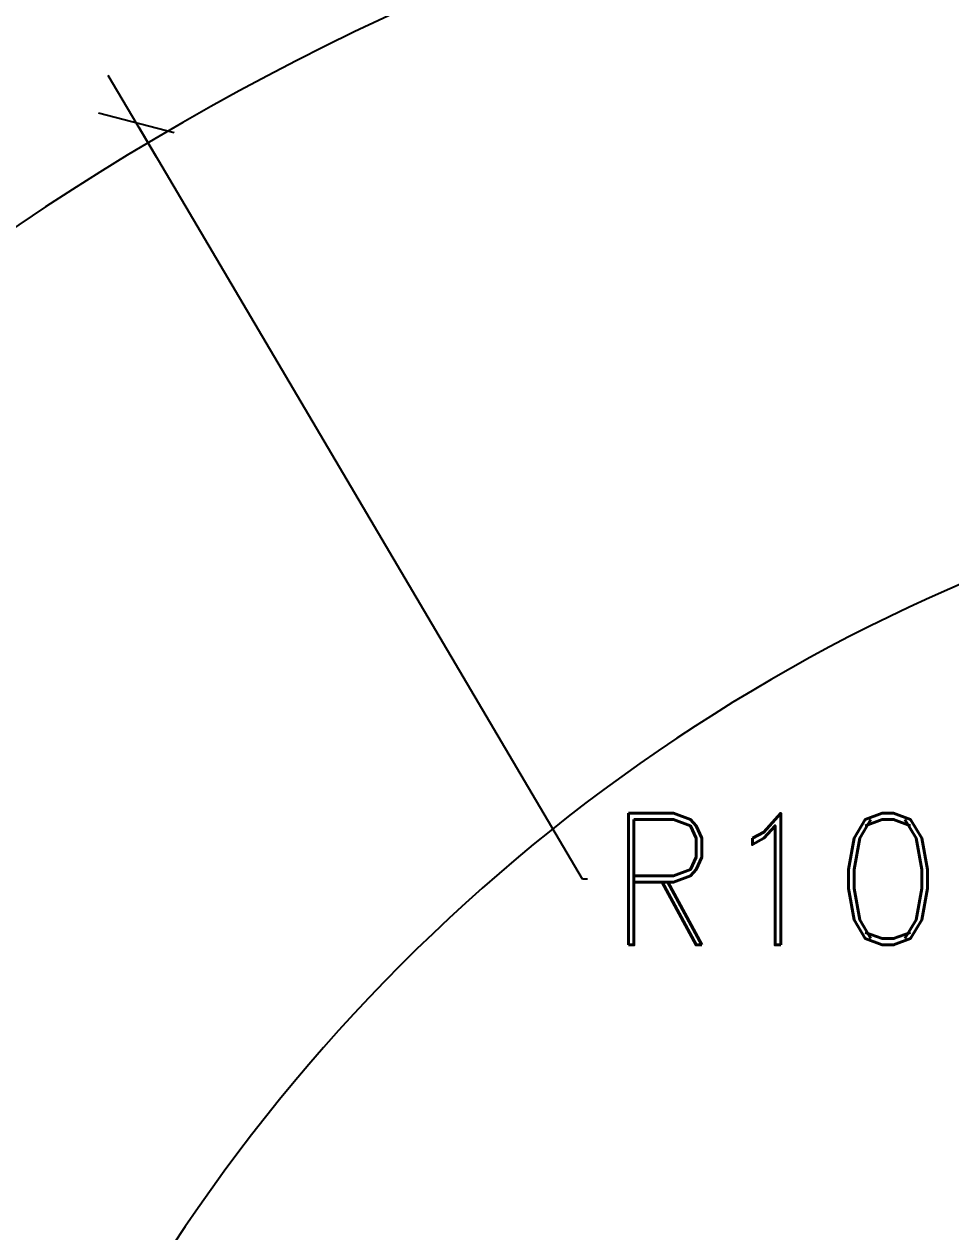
# Model space of a CAD drawing. Header units: millimetres. Extents: x 1590 to 1932, y -48 to 167.
# Drawn here: x 1625.085 to 1628.604, y 115.049 to 119.635 of the extents above; entities that cross this region are included whole.
import ezdxf

# ---------------------------------------------------------------- set-up
doc = ezdxf.new("R2010")
doc.units = ezdxf.units.MM
doc.header["$LTSCALE"] = 0.1
doc.header["$MEASUREMENT"] = 0
doc.header["$PDMODE"] = 35
doc.header["$PDSIZE"] = 0.75
doc.layers.get('0').update_dxf_attribs({"linetype": 'CONTINUOUS'})
doc.layers.get('DEFPOINTS').update_dxf_attribs({"linetype": 'CONTINUOUS'})
doc.layers.add('CALLES', color=3, linetype='CONTINUOUS')
doc.styles.add('ROMAND', font='romand.shx')
doc.dimstyles.new('URBA', dxfattribs={"dimtxt": 20, "dimasz": 0.5, "dimexe": 1.25, "dimexo": 0.63, "dimgap": 0.63, "dimtad": 0, "dimtih": 1, "dimtoh": 1, "dimzin": 1, "dimdsep": 46, "dimtxsty": 'ROMAND', "dimcen": 2.5, "dimclrd": 1, "dimclre": 1, "dimclrt": 3, "dimadec": 0, "dimazin": 0, "dimtfac": 1, "dimtmove": 0, "dimatfit": 3, "dimfxl": 1, "dimtvp": 1, "dimtolj": 1, "dimtzin": 1, "dimarcsym": 0})

# ---------------------------------------------------------------- blocks, each defined once
blk = doc.blocks.new('UTP1$0$DIMBLOCK')
at = {"color": 4}
blk.add_line((-5.25, -5.25), (5.25, 5.25), dxfattribs=at)
at = {"color": 1}
blk.add_line((-7.5, 0), (10.5, 0), dxfattribs=at)
blk = doc.blocks.new('*D104')
at = {"layer": 'CALLES', "color": 1, "linetype": 'Continuous', "lineweight": -2, "transparency": 16777216}
for p, q in [((1627.2051, 116.3888), (1625.5212, 119.2426)), ((1627.2251, 116.3888), (1627.2051, 116.3888))]:
    blk.add_line(p, q, dxfattribs=at)
at = {"layer": 'DEFPOINTS', "color": 0, "linetype": 'Continuous', "transparency": 16777216}
for p in [(1625.5111, 119.2599), (1630.5927, 110.6473)]:
    blk.add_point(p, dxfattribs=at)
at = {"layer": 'CALLES', "color": 1, "linetype": 'Continuous', "lineweight": -2, "transparency": 16777216, "xscale": 0.02, "yscale": 0.02, "zscale": 0.02, "rotation": 120.5416132070291}
blk.add_blockref('UTP1$0$DIMBLOCK', (1625.5111, 119.2599), dxfattribs=at)
at = {"layer": 'CALLES', "color": 3, "linetype": 'Continuous', "transparency": 16777216, "insert": (1628.4832, 116.3888), "char_height": 0.5, "attachment_point": 5, "style": 'ROMAND'}
blk.add_mtext('\\A1;R10.00', dxfattribs=at)

msp = doc.modelspace()

# ---------------------------------------------------------------- linework, layer by layer
at = {"color": 4, "linetype": 'Continuous'}
for centre, radius, start, end in [((1630.7358, 110.4627), 10.1431, 90, 180), ((1631.3482, 111.2463), 6.8231, 95.14964, 186.59418)]:
    msp.add_arc(centre, radius, start, end, dxfattribs=at)

# ---------------------------------------------------------------- dimensions: what is measured, and where the dimension line sits
at = {"layer": 'CALLES', "color": 7, "linetype": 'Continuous'}
dim = msp.add_radius_dim(center=(1630.5927, 110.6473), mpoint=(1625.5111, 119.2599), dimstyle='URBA', override={"dimtxt": 0.5, "dimasz": 0.02, "dimexe": 0.18, "dimexo": 0.0625, "dimgap": 0.02, "dimzin": 0, "dimblk1": 'UTP1$0$DIMBLOCK', "dimblk2": 'UTP1$0$DIMBLOCK', "dimsah": 1, "dimcen": 0.09, "dimtdec": 4, "dimtofl": 0, "dimtvp": 0, "dimtzin": 0}, dxfattribs=at)
dim.commit()
dim.dimension.update_dxf_attribs({"geometry": '*D104', "text_midpoint": (1628.4832, 116.3888), "dimtype": 164})

doc.saveas('drawing.dxf')
